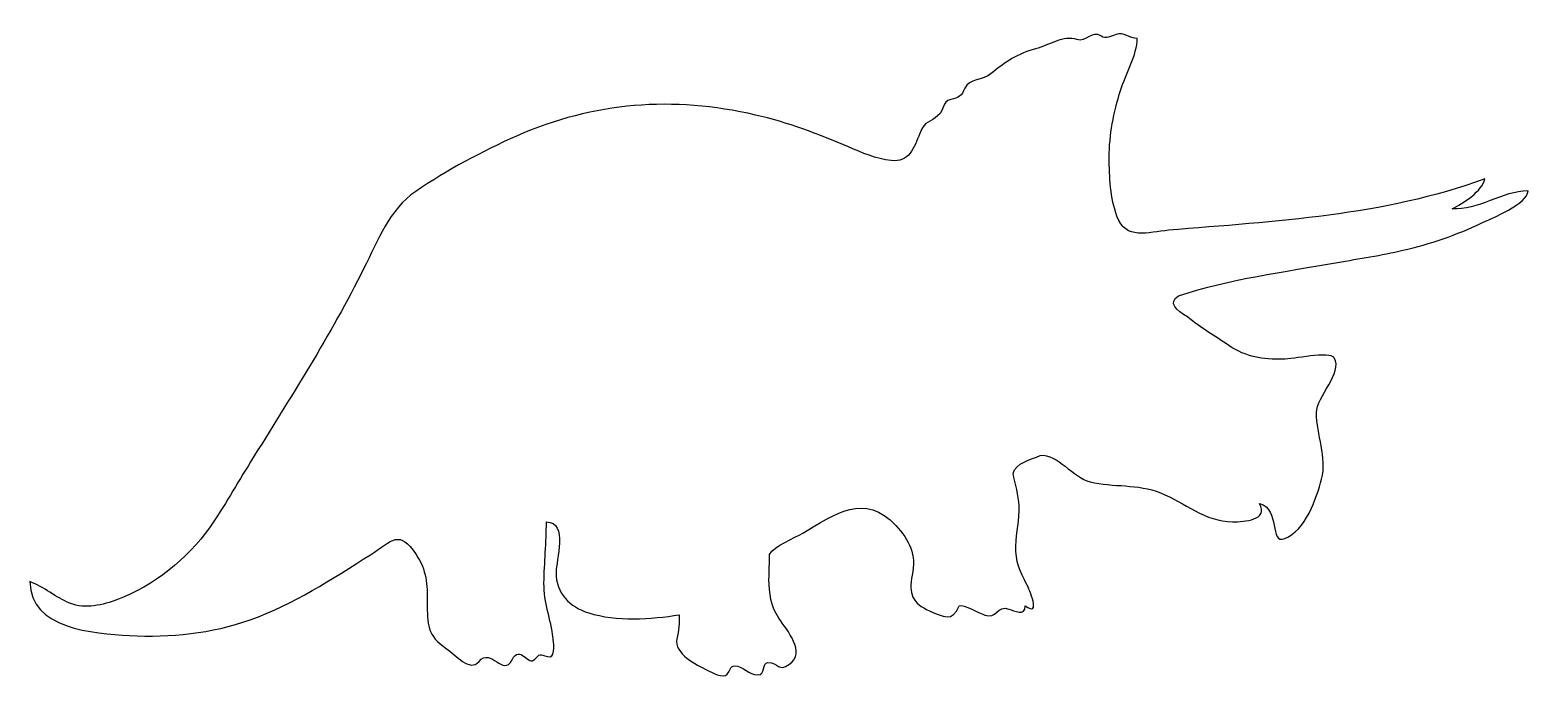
# Model space of a CAD drawing. Header units: centimetres. Extents: x -9.9 to 9.9, y -4.3 to 4.3.
import ezdxf

# ---------------------------------------------------------------- set-up
doc = ezdxf.new("R2010")
doc.units = ezdxf.units.CM
doc.header["$MEASUREMENT"] = 0
doc.layers.add('Camada 1', color=7, linetype='Continuous')

msp = doc.modelspace()

# ---------------------------------------------------------------- linework, layer by layer
at = {"layer": 'Camada 1'}
msp.add_open_spline([(-1.35357, -3.76514), (-1.32899, -3.65256), (-1.32177, -3.5581), (-1.32177, -3.4451), (-1.32177, -3.4451), (-1.69801, -3.50619), (-2.15484, -3.53546), (-2.52308, -3.42071), (-2.52308, -3.42071), (-2.77676, -3.3411), (-2.95649, -3.16232), (-2.95649, -2.88406), (-2.95649, -2.88406), (-2.95649, -2.72915), (-2.78845, -2.21548), (-3.0845, -2.21548), (-3.0845, -2.21548), (-3.0845, -2.48596), (-3.11143, -2.75489), (-3.1163, -3.02534), (-3.1163, -3.02534), (-3.12059, -3.2849), (-3.02399, -3.50342), (-2.99509, -3.75575), (-2.99509, -3.75575), (-2.99236, -3.77975), (-2.96252, -4.00144), (-3.03314, -4.00144), (-3.03314, -4.00144), (-3.15802, -4.00144), (-3.14964, -3.92259), (-3.23745, -4.03459), (-3.23745, -4.03459), (-3.32254, -4.13783), (-3.43298, -3.8297), (-3.53836, -4.04202), (-3.53836, -4.04202), (-3.65721, -4.2789), (-3.81665, -3.87184), (-3.97725, -4.06366), (-3.97725, -4.06366), (-4.10272, -4.21333), (-4.28851, -3.97291), (-4.40842, -3.89525), (-4.40842, -3.89525), (-4.66806, -3.72782), (-4.66366, -3.55881), (-4.66366, -3.287), (-4.66366, -3.287), (-4.66366, -3.04268), (-4.67117, -2.85668), (-4.81148, -2.64515), (-4.81148, -2.64515), (-5.03601, -2.30913), (-5.12226, -2.45939), (-5.41722, -2.64904), (-5.41722, -2.64904), (-5.9239, -2.97474), (-6.43899, -3.30687), (-7.00991, -3.51042), (-7.00991, -3.51042), (-7.52791, -3.69483), (-8.06613, -3.75045), (-8.61313, -3.72002), (-8.61313, -3.72002), (-9.08911, -3.69373), (-9.93186, -3.6334), (-9.93186, -3.00621), (-9.93186, -3.00621), (-9.74149, -3.07511), (-9.59073, -3.21894), (-9.40224, -3.29347), (-9.40224, -3.29347), (-9.20076, -3.37345), (-8.96353, -3.31649), (-8.76928, -3.24349), (-8.76928, -3.24349), (-8.29509, -3.06593), (-7.84244, -2.7049), (-7.55159, -2.29157), (-7.55159, -2.29157), (-7.35527, -2.01212), (-7.18726, -1.70965), (-7.00713, -1.41985), (-7.00713, -1.41985), (-6.48122, -0.57236), (-5.94827, 0.25528), (-5.50353, 1.14775), (-5.50353, 1.14775), (-5.32049, 1.51502), (-5.16926, 1.92607), (-4.81712, 2.16563), (-4.81712, 2.16563), (-4.40059, 2.44879), (-3.93868, 2.6971), (-3.47851, 2.89977), (-3.47851, 2.89977), (-2.44814, 3.3534), (-1.40801, 3.42978), (-0.31208, 3.17893), (-0.31208, 3.17893), (0.11842, 3.08037), (0.51749, 2.92953), (0.92125, 2.75538), (0.92125, 2.75538), (1.10021, 2.6782), (1.29005, 2.59642), (1.48561, 2.57536), (1.48561, 2.57536), (1.7276, 2.5494), (1.7912, 2.73988), (1.86635, 2.93432), (1.86635, 2.93432), (1.93797, 3.11884), (2.01076, 3.07296), (2.10717, 3.17289), (2.10717, 3.17289), (2.20279, 3.23221), (2.15051, 3.36257), (2.27833, 3.38588), (2.27833, 3.38588), (2.38546, 3.4053), (2.42176, 3.43097), (2.46351, 3.53254), (2.46351, 3.53254), (2.51952, 3.66806), (2.70158, 3.63372), (2.814, 3.72767), (2.814, 3.72767), (3.0072, 3.8878), (3.15666, 3.98985), (3.40214, 4.05552), (3.40214, 4.05552), (3.58753, 4.10508), (3.7661, 4.23993), (3.95089, 4.17826), (3.95089, 4.17826), (4.06641, 4.13963), (4.15891, 4.30597), (4.26839, 4.22647), (4.26839, 4.22647), (4.33512, 4.17797), (4.40775, 4.22393), (4.47114, 4.24676), (4.47114, 4.24676), (4.56872, 4.28071), (4.65323, 4.19329), (4.75059, 4.19329), (4.75059, 4.19329), (4.75059, 3.97834), (4.59078, 3.70728), (4.52834, 3.50326), (4.52834, 3.50326), (4.43915, 3.21328), (4.37808, 2.91821), (4.37808, 2.614), (4.37808, 2.614), (4.37808, 2.35749), (4.39464, 2.0788), (4.48129, 1.83597), (4.48129, 1.83597), (4.59527, 1.51416), (4.89245, 1.62756), (5.16661, 1.65097), (5.16661, 1.65097), (6.5793, 1.77157), (8.01612, 1.83792), (9.36071, 2.33338), (9.36071, 2.33338), (9.32674, 2.16791), (9.07051, 2.00855), (8.92436, 1.93547), (8.92436, 1.93547), (9.26255, 1.91002), (9.5937, 2.16973), (9.93189, 2.17521), (9.93189, 2.17521), (9.93189, 1.99635), (9.44363, 1.80971), (9.31951, 1.7495), (9.31951, 1.7495), (8.9868, 1.588), (8.6326, 1.46965), (8.27255, 1.38557), (8.27255, 1.38557), (7.98646, 1.31884), (7.69375, 1.27561), (7.40495, 1.22407), (7.40495, 1.22407), (6.69695, 1.09792), (5.98057, 1.00775), (5.29619, 0.78227), (5.29619, 0.78227), (5.15178, 0.68313), (5.2691, 0.59317), (5.41621, 0.50165), (5.41621, 0.50165), (5.58795, 0.36261), (5.78271, 0.2463), (5.96593, 0.12277), (5.96593, 0.12277), (6.19834, -0.03373), (6.41027, -0.05948), (6.68581, -0.05948), (6.68581, -0.05948), (6.80543, -0.05948), (7.30541, 0.05154), (7.36161, -0.03919), (7.36161, -0.03919), (7.4834, -0.23805), (7.12587, -0.55632), (7.12587, -0.76629), (7.12587, -0.76629), (7.12587, -1.05958), (7.27086, -1.3566), (7.19458, -1.64775), (7.19458, -1.64775), (7.12822, -1.90379), (6.97913, -2.33231), (6.70494, -2.43594), (6.70494, -2.43594), (6.49907, -2.51399), (6.64641, -2.0437), (6.37321, -1.9703), (6.37321, -1.9703), (6.48971, -2.19374), (6.17416, -2.21268), (6.01319, -2.21268), (6.01319, -2.21268), (5.65198, -2.21268), (5.377, -1.95781), (5.05775, -1.82824), (5.05775, -1.82824), (4.76036, -1.70764), (4.43095, -1.75799), (4.12377, -1.68227), (4.12377, -1.68227), (3.89702, -1.62647), (3.69602, -1.30952), (3.46223, -1.33254), (3.46223, -1.33254), (3.34105, -1.39324), (3.13595, -1.43208), (3.10491, -1.57238), (3.10491, -1.57238), (3.12912, -1.71621), (3.17812, -1.85728), (3.18513, -2.00344), (3.18513, -2.00344), (3.19156, -2.18317), (3.14063, -2.35531), (3.14063, -2.53425), (3.14063, -2.53425), (3.13359, -2.7343), (3.19487, -2.86953), (3.28814, -3.04709), (3.28814, -3.04709), (3.31214, -3.09278), (3.4874, -3.49535), (3.26319, -3.32519), (3.26319, -3.32519), (3.27626, -3.47016), (3.11116, -3.39253), (3.0489, -3.36985), (3.0489, -3.36985), (2.89571, -3.3154), (2.88301, -3.50743), (2.73024, -3.45102), (2.73024, -3.45102), (2.67306, -3.42996), (2.44298, -3.30291), (2.38792, -3.32516), (2.38792, -3.32516), (2.30206, -3.55093), (2.17736, -3.47013), (1.99763, -3.39406), (1.99763, -3.39406), (1.7658, -3.2963), (1.71683, -3.16477), (1.7666, -2.92061), (1.7666, -2.92061), (1.82142, -2.65171), (1.73167, -2.45793), (1.54882, -2.26122), (1.54882, -2.26122), (1.13824, -1.82177), (0.74266, -2.10882), (0.31472, -2.36327), (0.31472, -2.36327), (0.20661, -2.42748), (-0.06602, -2.5311), (-0.12496, -2.64643), (-0.12496, -2.64643), (-0.12496, -2.75613), (-0.13258, -2.86617), (-0.13258, -2.97602), (-0.13258, -2.97602), (-0.13258, -3.15927), (-0.10721, -3.33334), (-0.00262, -3.48966), (-0.00262, -3.48966), (0.10647, -3.65338), (0.36581, -3.94416), (0.13904, -4.10066), (0.13904, -4.10066), (-0.01609, -4.208), (0.00109, -4.07783), (-0.14801, -4.07783), (-0.14801, -4.07783), (-0.22744, -4.07783), (-0.17709, -4.24372), (-0.28559, -4.24372), (-0.28559, -4.24372), (-0.4015, -4.24372), (-0.4704, -4.12349), (-0.58925, -4.12349), (-0.58925, -4.12349), (-0.64468, -4.12349), (-0.65775, -4.19765), (-0.68506, -4.23083), (-0.68506, -4.23083), (-0.73872, -4.29719), (-0.89797, -4.20548), (-0.95282, -4.17836), (-0.95282, -4.17836), (-1.09129, -4.11074), (-1.39574, -3.96088), (-1.35357, -3.76514)], degree=3, knots=[0, 0, 0, 0, 0.01204819, 0.01204819, 0.01204819, 0.01204819, 0.02409639, 0.02409639, 0.02409639, 0.02409639, 0.03614458, 0.03614458, 0.03614458, 0.03614458, 0.04819277, 0.04819277, 0.04819277, 0.04819277, 0.06024096, 0.06024096, 0.06024096, 0.06024096, 0.07228916, 0.07228916, 0.07228916, 0.07228916, 0.08433735, 0.08433735, 0.08433735, 0.08433735, 0.09638554, 0.09638554, 0.09638554, 0.09638554, 0.10843373, 0.10843373, 0.10843373, 0.10843373, 0.12048193, 0.12048193, 0.12048193, 0.12048193, 0.13253012, 0.13253012, 0.13253012, 0.13253012, 0.14457831, 0.14457831, 0.14457831, 0.14457831, 0.15662651, 0.15662651, 0.15662651, 0.15662651, 0.1686747, 0.1686747, 0.1686747, 0.1686747, 0.18072289, 0.18072289, 0.18072289, 0.18072289, 0.19277108, 0.19277108, 0.19277108, 0.19277108, 0.20481928, 0.20481928, 0.20481928, 0.20481928, 0.21686747, 0.21686747, 0.21686747, 0.21686747, 0.22891566, 0.22891566, 0.22891566, 0.22891566, 0.24096386, 0.24096386, 0.24096386, 0.24096386, 0.25301205, 0.25301205, 0.25301205, 0.25301205, 0.26506024, 0.26506024, 0.26506024, 0.26506024, 0.27710843, 0.27710843, 0.27710843, 0.27710843, 0.28915663, 0.28915663, 0.28915663, 0.28915663, 0.30120482, 0.30120482, 0.30120482, 0.30120482, 0.31325301, 0.31325301, 0.31325301, 0.31325301, 0.3253012, 0.3253012, 0.3253012, 0.3253012, 0.3373494, 0.3373494, 0.3373494, 0.3373494, 0.34939759, 0.34939759, 0.34939759, 0.34939759, 0.36144578, 0.36144578, 0.36144578, 0.36144578, 0.37349398, 0.37349398, 0.37349398, 0.37349398, 0.38554217, 0.38554217, 0.38554217, 0.38554217, 0.39759036, 0.39759036, 0.39759036, 0.39759036, 0.40963855, 0.40963855, 0.40963855, 0.40963855, 0.42168675, 0.42168675, 0.42168675, 0.42168675, 0.43373494, 0.43373494, 0.43373494, 0.43373494, 0.44578313, 0.44578313, 0.44578313, 0.44578313, 0.45783133, 0.45783133, 0.45783133, 0.45783133, 0.46987952, 0.46987952, 0.46987952, 0.46987952, 0.48192771, 0.48192771, 0.48192771, 0.48192771, 0.4939759, 0.4939759, 0.4939759, 0.4939759, 0.5060241, 0.5060241, 0.5060241, 0.5060241, 0.51807229, 0.51807229, 0.51807229, 0.51807229, 0.53012048, 0.53012048, 0.53012048, 0.53012048, 0.54216867, 0.54216867, 0.54216867, 0.54216867, 0.55421687, 0.55421687, 0.55421687, 0.55421687, 0.56626506, 0.56626506, 0.56626506, 0.56626506, 0.57831325, 0.57831325, 0.57831325, 0.57831325, 0.59036145, 0.59036145, 0.59036145, 0.59036145, 0.60240964, 0.60240964, 0.60240964, 0.60240964, 0.61445783, 0.61445783, 0.61445783, 0.61445783, 0.62650602, 0.62650602, 0.62650602, 0.62650602, 0.63855422, 0.63855422, 0.63855422, 0.63855422, 0.65060241, 0.65060241, 0.65060241, 0.65060241, 0.6626506, 0.6626506, 0.6626506, 0.6626506, 0.6746988, 0.6746988, 0.6746988, 0.6746988, 0.68674699, 0.68674699, 0.68674699, 0.68674699, 0.69879518, 0.69879518, 0.69879518, 0.69879518, 0.71084337, 0.71084337, 0.71084337, 0.71084337, 0.72289157, 0.72289157, 0.72289157, 0.72289157, 0.73493976, 0.73493976, 0.73493976, 0.73493976, 0.74698795, 0.74698795, 0.74698795, 0.74698795, 0.75903614, 0.75903614, 0.75903614, 0.75903614, 0.77108434, 0.77108434, 0.77108434, 0.77108434, 0.78313253, 0.78313253, 0.78313253, 0.78313253, 0.79518072, 0.79518072, 0.79518072, 0.79518072, 0.80722892, 0.80722892, 0.80722892, 0.80722892, 0.81927711, 0.81927711, 0.81927711, 0.81927711, 0.8313253, 0.8313253, 0.8313253, 0.8313253, 0.84337349, 0.84337349, 0.84337349, 0.84337349, 0.85542169, 0.85542169, 0.85542169, 0.85542169, 0.86746988, 0.86746988, 0.86746988, 0.86746988, 0.87951807, 0.87951807, 0.87951807, 0.87951807, 0.89156627, 0.89156627, 0.89156627, 0.89156627, 0.90361446, 0.90361446, 0.90361446, 0.90361446, 0.91566265, 0.91566265, 0.91566265, 0.91566265, 0.92771084, 0.92771084, 0.92771084, 0.92771084, 0.93975904, 0.93975904, 0.93975904, 0.93975904, 0.95180723, 0.95180723, 0.95180723, 0.95180723, 0.96385542, 0.96385542, 0.96385542, 0.96385542, 0.97590361, 0.97590361, 0.97590361, 0.97590361, 1, 1, 1, 1], dxfattribs=at)

doc.saveas('drawing.dxf')
